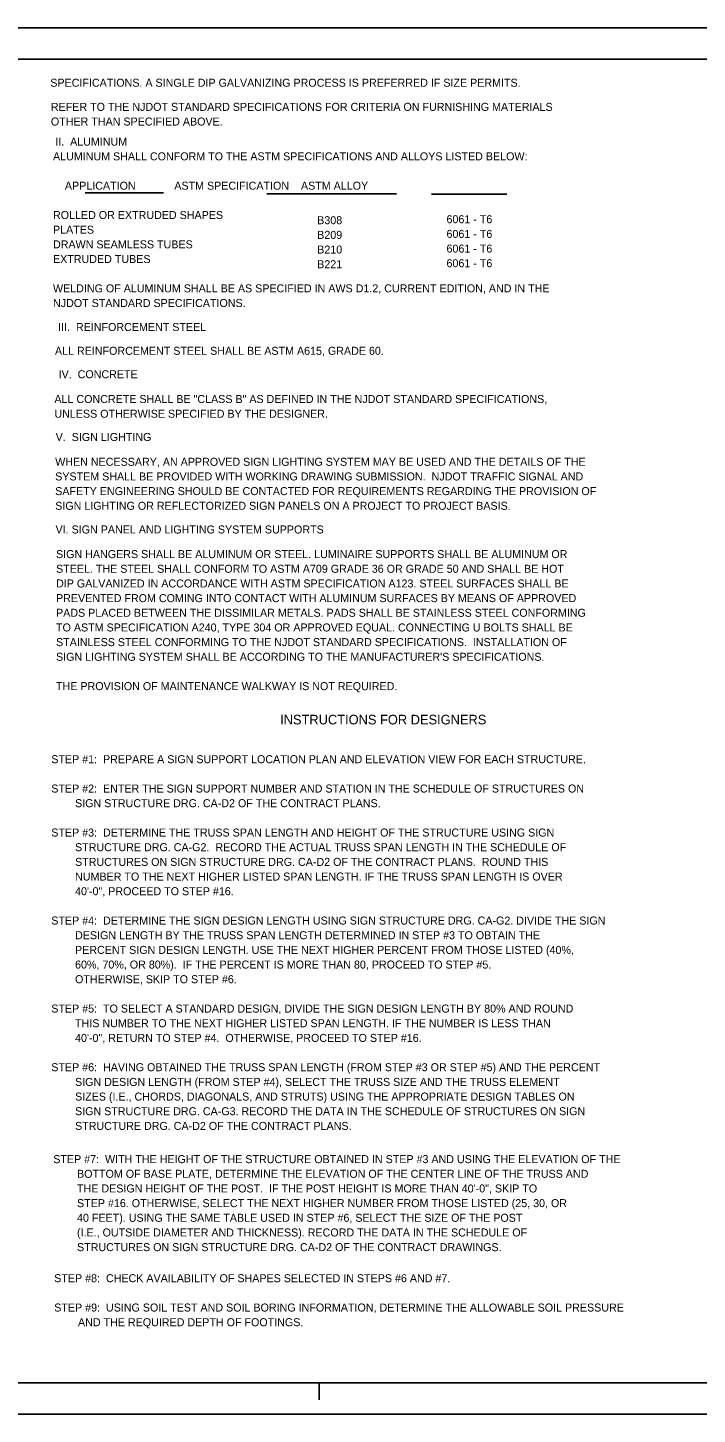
# Model space of a CAD drawing. Extents: x -3 to 26050223, y 0 to 12035012.
# Drawn here: x 25.29 to 46.21, y 0 to 43.33 of the extents above; entities that cross this region are included whole.
import ezdxf

# ---------------------------------------------------------------- set-up
doc = ezdxf.new("R2010")
doc.units = 0
doc.layers.add('1', color=7, linetype='Continuous')
doc.layers.add('2', color=7, linetype='Continuous')

msp = doc.modelspace()

# ---------------------------------------------------------------- linework, layer by layer
at = {"layer": '1'}
for p, q in [((68.892, 43.325), (0, 43.325)), ((68.183, 42.342), (3.6, 42.342)), ((3.6, 0.983), (68.183, 0.983)), ((34.392, 0.45), (34.392, 0.983)), ((68.892, 0), (0, 0))]:
    msp.add_line(p, q, dxfattribs=at)
at = {"layer": '2'}
for p, q in [((27.087, 38.171), (29.529, 38.171)), ((32.757, 38.132), (36.815, 38.132)), ((37.904, 38.121), (40.262, 38.121))]:
    msp.add_line(p, q, dxfattribs=at)

# ---------------------------------------------------------------- texts
at = {"layer": '1'}
for s, height, p in [('III.  REINFORCEMENT STEEL', 0.25, (26.242, 33.848)), ('ALL REINFORCEMENT STEEL SHALL BE ASTM A615, GRADE 60.', 0.25, (26.143, 33.105)), ('IV.  CONCRETE', 0.25, (26.258, 32.372)), ('ALL CONCRETE SHALL BE "CLASS B" AS DEFINED IN THE NJDOT STANDARD SPECIFICATIONS,', 0.25, (26.126, 31.598)), ('UNLESS OTHERWISE SPECIFIED BY THE DESIGNER.', 0.25, (26.126, 31.139)), ('V.  SIGN LIGHTING', 0.25, (26.165, 30.412)), ('WHEN NECESSARY, AN APPROVED SIGN LIGHTING SYSTEM MAY BE USED AND THE DETAILS OF THE', 0.25, (26.151, 29.637)), ('SYSTEM SHALL BE PROVIDED WITH WORKING DRAWING SUBMISSION.  NJDOT TRAFFIC SIGNAL AND ', 0.25, (26.151, 29.179)), ('SAFETY ENGINEERING SHOULD BE CONTACTED FOR REQUIREMENTS REGARDING THE PROVISION OF ', 0.25, (26.151, 28.721)), ('SIGN LIGHTING OR REFLECTORIZED SIGN PANELS ON A PROJECT TO PROJECT BASIS.', 0.25, (26.151, 28.262)), ('VI. SIGN PANEL AND LIGHTING SYSTEM SUPPORTS', 0.25, (26.162, 27.522)), ('SIGN HANGERS SHALL BE ALUMINUM OR STEEL. LUMINAIRE SUPPORTS SHALL BE ALUMINUM OR ', 0.25, (26.177, 26.752)), ('STEEL. THE STEEL SHALL CONFORM TO ASTM A709 GRADE 36 OR GRADE 50 AND SHALL BE HOT ', 0.25, (26.177, 26.294)), ('DIP GALVANIZED IN ACCORDANCE WITH ASTM SPECIFICATION A123. STEEL SURFACES SHALL BE', 0.25, (26.177, 25.835)), ('PREVENTED FROM COMING INTO CONTACT WITH ALUMINUM SURFACES BY MEANS OF APPROVED ', 0.25, (26.177, 25.377)), ('PADS PLACED BETWEEN THE DISSIMILAR METALS. PADS SHALL BE STAINLESS STEEL CONFORMING', 0.25, (26.177, 24.919)), ('TO ASTM SPECIFICATION A240, TYPE 304 OR APPROVED EQUAL. CONNECTING U BOLTS SHALL BE', 0.25, (26.177, 24.46)), ('STAINLESS STEEL CONFORMING TO THE NJDOT STANDARD SPECIFICATIONS.  INSTALLATION OF ', 0.25, (26.177, 24.002)), ("SIGN LIGHTING SYSTEM SHALL BE ACCORDING TO THE MANUFACTURER'S SPECIFICATIONS. ", 0.25, (26.177, 23.544)), ('THE PROVISION OF MAINTENANCE WALKWAY IS NOT REQUIRED.  ', 0.25, (26.177, 22.627)), ('INSTRUCTIONS FOR DESIGNERS', 0.3, (33.178, 21.556)), ('STEP #7:  WITH THE HEIGHT OF THE STRUCTURE OBTAINED IN STEP #3 AND USING THE ELEVATION OF THE', 0.25, (26.09, 7.847)), ('        BOTTOM OF BASE PLATE, DETERMINE THE ELEVATION OF THE CENTER LINE OF THE TRUSS AND', 0.25, (26.09, 7.389)), ('        THE DESIGN HEIGHT OF THE POST.  IF THE POST HEIGHT IS MORE THAN 40\'-0", SKIP TO', 0.25, (26.09, 6.931)), ('        STEP #16. OTHERWISE, SELECT THE NEXT HIGHER NUMBER FROM THOSE LISTED (25, 30, OR ', 0.25, (26.09, 6.472)), ('        40 FEET). USING THE SAME TABLE USED IN STEP #6, SELECT THE SIZE OF THE POST', 0.25, (26.09, 6.014)), ('        (I.E., OUTSIDE DIAMETER AND THICKNESS). RECORD THE DATA IN THE SCHEDULE OF', 0.25, (26.09, 5.556)), ('        STRUCTURES ON SIGN STRUCTURE DRG. CA-D2 OF THE CONTRACT DRAWINGS. ', 0.25, (26.09, 5.097)), ('STEP #8:  CHECK AVAILABILITY OF SHAPES SELECTED IN STEPS #6 AND #7. ', 0.25, (26.12, 4.126)), ('STEP #9:  USING SOIL TEST AND SOIL BORING INFORMATION, DETERMINE THE ALLOWABLE SOIL PRESSURE', 0.25, (26.12, 3.21)), ('        AND THE REQUIRED DEPTH OF FOOTINGS.', 0.25, (26.12, 2.751))]:
    msp.add_text(s, height=height, dxfattribs=at).set_placement(p)
at = {"layer": '2'}
for s, p in [('SPECIFICATIONS. A SINGLE DIP GALVANIZING PROCESS IS PREFERRED IF SIZE PERMITS.', (25.997, 41.481)), ('REFER TO THE NJDOT STANDARD SPECIFICATIONS FOR CRITERIA ON FURNISHING MATERIALS  ', (26.016, 40.728)), ('OTHER THAN SPECIFIED ABOVE.', (26.016, 40.269)), ('II.  ALUMINUM', (26.152, 39.64)), ('ALUMINUM SHALL CONFORM TO THE ASTM SPECIFICATIONS AND ALLOYS LISTED BELOW:', (26.082, 39.181)), ('    APPLICATION             ASTM SPECIFICATION    ASTM ALLOY', (26.082, 38.264)), ('ROLLED OR EXTRUDED SHAPES', (26.082, 37.348)), ('B308', (34.336, 37.186)), ('6061 - T6', (38.375, 37.216)), ('PLATES', (26.082, 36.889)), ('B209', (34.336, 36.728)), ('6061 - T6', (38.375, 36.758)), ('DRAWN SEAMLESS TUBES', (26.082, 36.431)), ('B210', (34.336, 36.269)), ('6061 - T6', (38.375, 36.299)), ('EXTRUDED TUBES', (26.082, 35.973)), ('B221', (34.336, 35.811)), ('6061 - T6', (38.375, 35.841)), ('WELDING OF ALUMINUM SHALL BE AS SPECIFIED IN AWS D1.2, CURRENT EDITION, AND IN THE ', (26.082, 35.056)), ('NJDOT STANDARD SPECIFICATIONS.', (26.082, 34.598)), ('STEP #1:  PREPARE A SIGN SUPPORT LOCATION PLAN AND ELEVATION VIEW FOR EACH STRUCTURE.', (26.028, 20.344)), ('STEP #2:  ENTER THE SIGN SUPPORT NUMBER AND STATION IN THE SCHEDULE OF STRUCTURES ON', (26.028, 19.427)), ('        SIGN STRUCTURE DRG. CA-D2 OF THE CONTRACT PLANS.', (26.028, 18.969)), ('STEP #3:  DETERMINE THE TRUSS SPAN LENGTH AND HEIGHT OF THE STRUCTURE USING SIGN', (26.028, 18.052)), ('        STRUCTURE DRG. CA-G2.  RECORD THE ACTUAL TRUSS SPAN LENGTH IN THE SCHEDULE OF', (26.028, 17.594)), ('        STRUCTURES ON SIGN STRUCTURE DRG. CA-D2 OF THE CONTRACT PLANS.  ROUND THIS', (26.028, 17.135)), ('        NUMBER TO THE NEXT HIGHER LISTED SPAN LENGTH. IF THE TRUSS SPAN LENGTH IS OVER', (26.028, 16.677)), ('        40\'-0", PROCEED TO STEP #16.', (26.028, 16.219)), ('STEP #4:  DETERMINE THE SIGN DESIGN LENGTH USING SIGN STRUCTURE DRG. CA-G2. DIVIDE THE SIGN', (26.028, 15.302)), ('        DESIGN LENGTH BY THE TRUSS SPAN LENGTH DETERMINED IN STEP #3 TO OBTAIN THE', (26.028, 14.844)), ('        PERCENT SIGN DESIGN LENGTH. USE THE NEXT HIGHER PERCENT FROM THOSE LISTED (40%,', (26.028, 14.385)), ('        60%, 70%, OR 80%).  IF THE PERCENT IS MORE THAN 80, PROCEED TO STEP #5.', (26.028, 13.927)), ('        OTHERWISE, SKIP TO STEP #6.', (26.028, 13.469)), ('STEP #5:  TO SELECT A STANDARD DESIGN, DIVIDE THE SIGN DESIGN LENGTH BY 80% AND ROUND', (26.028, 12.552)), ('        THIS NUMBER TO THE NEXT HIGHER LISTED SPAN LENGTH. IF THE NUMBER IS LESS THAN', (26.028, 12.094)), ('        40\'-0", RETURN TO STEP #4.  OTHERWISE, PROCEED TO STEP #16.', (26.028, 11.635)), ('STEP #6:  HAVING OBTAINED THE TRUSS SPAN LENGTH (FROM STEP #3 OR STEP #5) AND THE PERCENT', (26.028, 10.719)), ('        SIGN DESIGN LENGTH (FROM STEP #4), SELECT THE TRUSS SIZE AND THE TRUSS ELEMENT', (26.028, 10.26)), ('        SIZES (I.E., CHORDS, DIAGONALS, AND STRUTS) USING THE APPROPRIATE DESIGN TABLES ON', (26.028, 9.802)), ('        SIGN STRUCTURE DRG. CA-G3. RECORD THE DATA IN THE SCHEDULE OF STRUCTURES ON SIGN', (26.028, 9.344)), ('        STRUCTURE DRG. CA-D2 OF THE CONTRACT PLANS.', (26.028, 8.885))]:
    msp.add_text(s, height=0.25, dxfattribs=at).set_placement(p)

doc.saveas('drawing.dxf')
